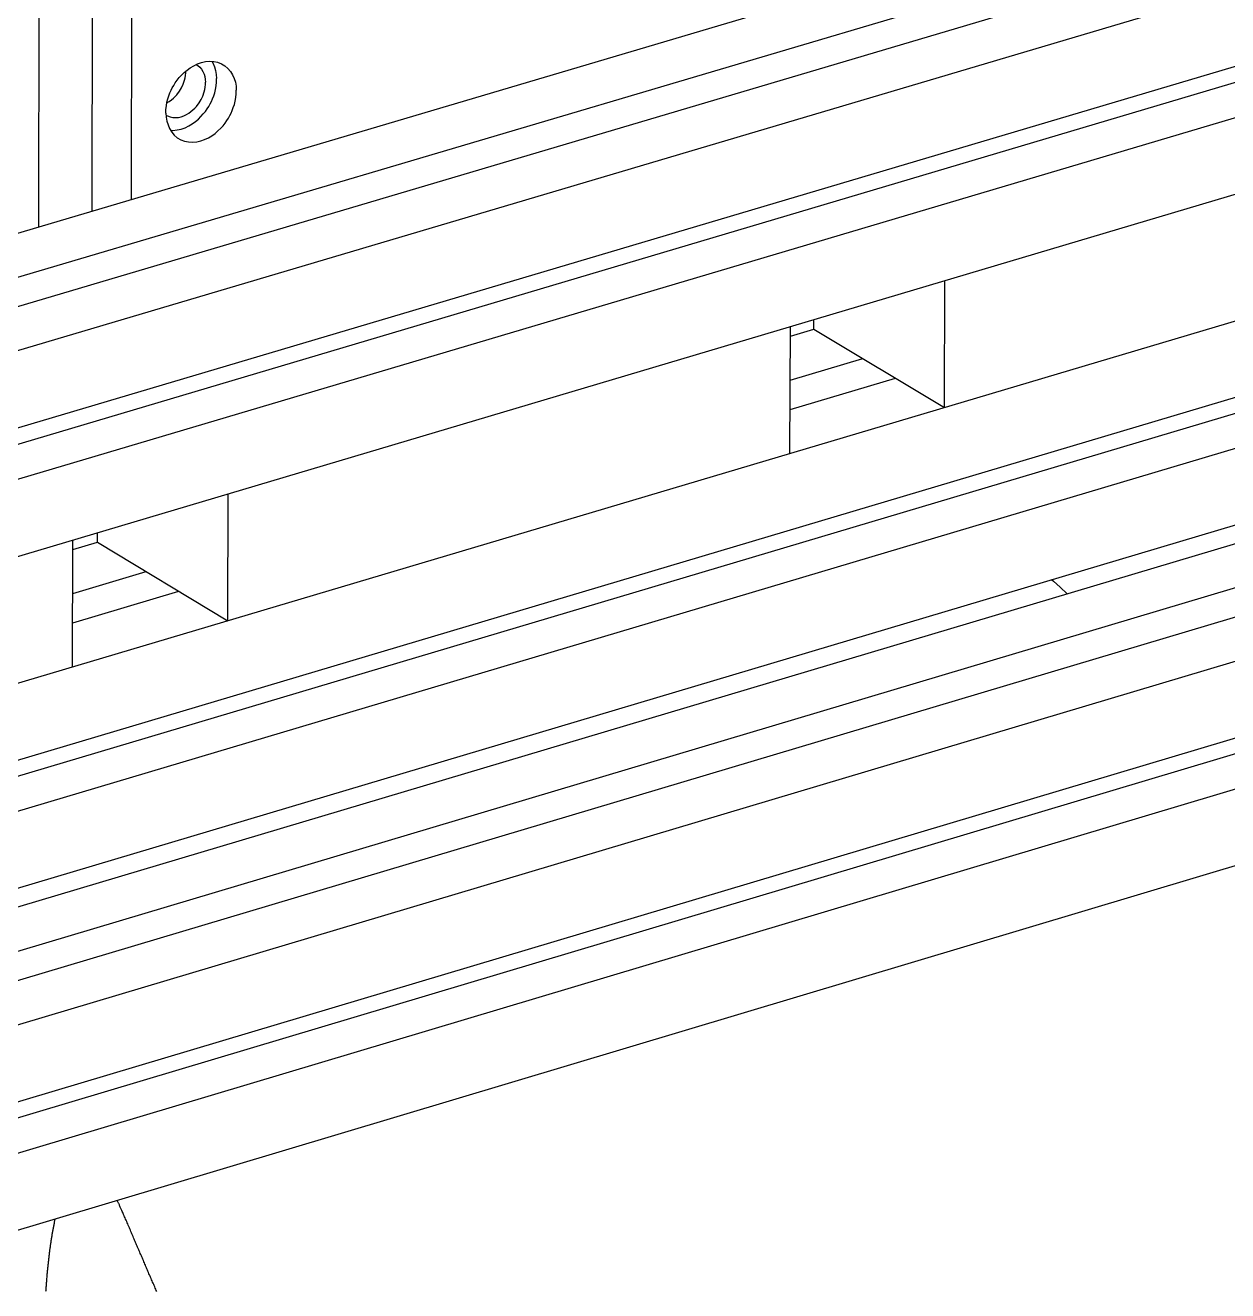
# Model space of a CAD drawing. Header units: millimetres. Extents: x -320 to 323, y -425 to 415.
# Drawn here: x 74.4 to 181.7, y -87.6 to 25.4 of the extents above; entities that cross this region are included whole.
import ezdxf

# ---------------------------------------------------------------- set-up
doc = ezdxf.new("R2010")
doc.units = ezdxf.units.MM
doc.layers.add('SKETCH', color=5, linetype='Continuous')
doc.layers.add('VISIBLE', color=7, linetype='Continuous')

msp = doc.modelspace()

# ---------------------------------------------------------------- linework, layer by layer
at = {"layer": 'SKETCH', "flags": 128}
for points in [[(165.95, -24.11), (166.12, -24.24), (166.73, -24.77), (167.33, -25.37), (167.33, -25.37)], [(86.08, -87.66), (86.04, -87.55), (85.99, -87.45), (85.94, -87.34), (85.9, -87.23), (85.85, -87.12), (85.81, -87.02), (85.76, -86.91), (85.71, -86.8), (85.67, -86.7), (85.62, -86.59), (85.58, -86.48), (85.53, -86.38), (85.49, -86.27), (85.44, -86.16), (85.39, -86.06), (85.35, -85.95), (85.3, -85.84), (85.26, -85.73), (85.21, -85.63), (85.16, -85.52), (85.12, -85.41), (85.07, -85.31), (85.03, -85.2), (84.98, -85.09), (84.93, -84.99), (84.89, -84.88), (84.84, -84.77), (84.8, -84.67), (84.75, -84.56), (84.71, -84.45), (84.66, -84.35), (84.61, -84.24), (84.57, -84.13), (84.52, -84.02), (84.48, -83.92), (84.43, -83.81), (84.38, -83.7), (84.34, -83.6), (84.29, -83.49), (84.25, -83.38), (84.2, -83.28), (84.15, -83.17), (84.11, -83.06), (84.06, -82.96), (84.02, -82.85), (83.97, -82.74), (83.92, -82.63), (83.87, -82.51), (83.83, -82.4), (83.78, -82.29), (83.73, -82.18), (83.68, -82.06), (83.64, -81.95), (83.59, -81.84), (83.54, -81.73), (83.49, -81.62), (83.45, -81.51), (83.4, -81.4), (83.35, -81.29), (83.31, -81.18), (83.26, -81.08), (83.22, -80.98), (83.18, -80.88), (83.13, -80.78), (83.09, -80.68), (83.05, -80.59), (83.01, -80.5), (82.98, -80.43), (82.95, -80.36), (82.92, -80.3), (82.89, -80.23), (82.86, -80.17), (82.83, -80.11), (82.8, -80.04), (82.77, -79.98), (82.75, -79.92), (82.72, -79.86), (82.69, -79.8), (82.66, -79.75), (82.64, -79.69), (82.61, -79.63), (82.58, -79.58), (82.56, -79.52), (82.55, -79.5)], [(77, -81.16), (77, -81.16), (76.99, -81.23), (76.97, -81.3), (76.96, -81.37), (76.94, -81.44), (76.93, -81.51), (76.92, -81.59), (76.9, -81.66), (76.89, -81.73), (76.87, -81.8), (76.86, -81.88), (76.84, -81.95), (76.83, -82.02), (76.82, -82.1), (76.8, -82.17), (76.79, -82.25), (76.77, -82.33), (76.76, -82.4), (76.75, -82.48), (76.73, -82.56), (76.72, -82.63), (76.71, -82.71), (76.7, -82.79), (76.68, -82.87), (76.67, -82.95), (76.66, -83.03), (76.64, -83.11), (76.63, -83.19), (76.62, -83.27), (76.61, -83.36), (76.59, -83.44), (76.58, -83.52), (76.57, -83.6), (76.56, -83.69), (76.55, -83.77), (76.54, -83.86), (76.52, -83.94), (76.51, -84.03), (76.5, -84.11), (76.49, -84.2), (76.48, -84.28), (76.47, -84.37), (76.46, -84.46), (76.45, -84.54), (76.44, -84.63), (76.43, -84.72), (76.42, -84.81), (76.41, -84.9), (76.4, -84.99), (76.39, -85.08), (76.38, -85.17), (76.37, -85.26), (76.36, -85.35), (76.35, -85.44), (76.34, -85.54), (76.33, -85.63), (76.32, -85.72), (76.31, -85.81), (76.3, -85.91), (76.29, -86), (76.28, -86.1), (76.27, -86.19), (76.27, -86.29), (76.26, -86.38), (76.25, -86.48), (76.24, -86.57), (76.23, -86.67), (76.23, -86.77), (76.22, -86.86), (76.21, -86.96), (76.2, -87.06), (76.2, -87.16), (76.19, -87.26), (76.18, -87.36), (76.17, -87.45), (76.17, -87.55), (76.16, -87.65)]]:
    msp.add_lwpolyline(points, dxfattribs=at)
at = {"layer": 'VISIBLE'}
for p, q in [((83.82, 9.82), (84.02, 109.88)), ((80.31, 8.78), (80.5, 108.85)), ((75.55, 7.37), (75.72, 107.44)), ((-16.62, -19.95), (293.39, 71.93)), ((-16.62, -23.89), (297.8, 69.34)), ((-16.62, -26.52), (300.74, 67.61)), ((-16.62, -30.46), (305.15, 65.02)), ((-16.62, -37.37), (305.1, 58.16)), ((-16.62, -38.82), (301.54, 55.67)), ((-16.61, -41.97), (305.07, 53.6)), ((-16.61, -48.88), (305.02, 46.75)), ((-13.28, -59.24), (270.7, 25.29)), ((88.79, 21.37), (89.08, 21.57)), ((89.08, 21.57), (89.39, 21.76)), ((89.39, 21.76), (89.72, 21.92)), ((89.61, 21.86), (89.74, 21.79)), ((89.61, 21.86), (89.74, 21.79)), ((89.72, 21.92), (90.07, 22.04)), ((89.74, 21.79), (89.92, 21.63)), ((89.74, 21.79), (89.74, 21.79)), ((89.92, 21.63), (90.08, 21.44)), ((90.07, 22.04), (90.43, 22.12)), ((90.43, 22.12), (90.8, 22.15)), ((90.8, 22.15), (91.17, 22.13)), ((91.01, 22.14), (91.1, 22)), ((91.1, 22), (91.24, 21.67)), ((91.17, 22.13), (91.52, 22.06)), ((91.17, 22.13), (91.52, 22.06)), ((91.24, 21.67), (91.34, 21.33)), ((91.52, 22.06), (91.86, 21.93)), ((91.52, 22.06), (91.86, 21.93)), ((91.86, 21.93), (92.16, 21.75)), ((91.86, 21.93), (92.16, 21.75)), ((92.16, 21.75), (92.43, 21.52)), ((92.16, 21.75), (92.16, 21.75)), ((92.43, 21.52), (92.66, 21.25)), ((87.74, 20.23), (87.9, 20.46)), ((87.9, 20.46), (88.09, 20.69)), ((88.09, 20.69), (88.29, 20.92)), ((88.29, 20.92), (88.53, 21.15)), ((88.44, 20.1), (88.57, 20.47)), ((88.53, 21.15), (88.79, 21.37)), ((88.57, 20.47), (88.62, 20.67)), ((88.62, 20.67), (88.66, 20.89)), ((88.66, 20.89), (88.68, 21.12)), ((88.68, 21.12), (88.68, 21.28)), ((90.08, 21.44), (90.21, 21.24)), ((90.21, 21.24), (90.31, 21.01)), ((90.31, 21.01), (90.38, 20.78)), ((90.38, 20.78), (90.42, 20.54)), ((90.42, 20.54), (90.44, 20.3)), ((91.34, 21.33), (91.4, 20.98)), ((91.4, 20.98), (91.43, 20.63)), ((91.42, 20.29), (91.43, 20.63)), ((92.66, 21.25), (92.85, 20.95)), ((92.85, 20.95), (92.99, 20.62)), ((92.99, 20.62), (93.1, 20.28)), ((87.16, 19.07), (87.26, 19.33)), ((87.26, 19.33), (87.36, 19.57)), ((87.36, 19.57), (87.47, 19.79)), ((87.47, 19.79), (87.6, 20)), ((87.6, 20), (87.74, 20.23)), ((87.87, 19.17), (88.11, 19.49)), ((88.11, 19.49), (88.29, 19.79)), ((88.29, 19.79), (88.44, 20.1)), ((90.19, 19.05), (90.32, 19.42)), ((90.32, 19.42), (90.37, 19.63)), ((90.37, 19.63), (90.41, 19.84)), ((90.41, 19.84), (90.43, 20.07)), ((90.43, 20.07), (90.44, 20.3)), ((91.17, 19.07), (91.26, 19.34)), ((91.26, 19.34), (91.33, 19.64)), ((91.33, 19.64), (91.39, 19.96)), ((91.39, 19.96), (91.42, 20.29)), ((93.1, 20.28), (93.16, 19.93)), ((93.14, 18.91), (93.18, 19.24)), ((93.16, 19.93), (93.18, 19.58)), ((93.18, 19.24), (93.18, 19.58)), ((-13.27, -66.11), (270.66, 18.47)), ((86.91, 17.85), (86.94, 18.18)), ((86.94, 18.18), (86.99, 18.49)), ((86.99, 18.49), (87.07, 18.79)), ((86.99, 18.44), (87.2, 18.57)), ((87.07, 18.79), (87.16, 19.07)), ((87.2, 18.57), (87.39, 18.71)), ((87.39, 18.71), (87.57, 18.86)), ((87.57, 18.86), (87.73, 19.01)), ((87.73, 19.01), (87.87, 19.17)), ((89.48, 17.97), (89.63, 18.12)), ((89.63, 18.12), (89.86, 18.44)), ((89.86, 18.44), (90.04, 18.74)), ((90.04, 18.74), (90.19, 19.05)), ((90.59, 17.91), (90.73, 18.13)), ((90.73, 18.13), (90.85, 18.35)), ((90.85, 18.35), (90.97, 18.57)), ((90.97, 18.57), (91.07, 18.81)), ((91.07, 18.81), (91.17, 19.07)), ((92.92, 18.02), (93.01, 18.29)), ((93.01, 18.29), (93.09, 18.59)), ((93.09, 18.59), (93.14, 18.91)), ((86.9, 17.51), (86.91, 17.85)), ((86.9, 17.51), (86.92, 17.16)), ((86.91, 17.35), (87.05, 17.27)), ((86.92, 17.16), (86.99, 16.81)), ((87.05, 17.27), (87.28, 17.18)), ((87.28, 17.18), (87.52, 17.13)), ((87.52, 17.13), (87.77, 17.12)), ((87.77, 17.12), (88.02, 17.14)), ((88.02, 17.14), (88.27, 17.2)), ((88.27, 17.2), (88.51, 17.28)), ((88.51, 17.28), (88.74, 17.39)), ((88.74, 17.39), (88.95, 17.52)), ((88.95, 17.52), (89.14, 17.66)), ((89.14, 17.66), (89.32, 17.81)), ((89.32, 17.81), (89.48, 17.97)), ((89.54, 16.77), (89.8, 16.99)), ((89.8, 16.99), (90.03, 17.21)), ((90.03, 17.21), (90.24, 17.45)), ((90.24, 17.45), (90.43, 17.68)), ((90.43, 17.68), (90.59, 17.91)), ((92.34, 16.86), (92.48, 17.08)), ((92.48, 17.08), (92.61, 17.3)), ((92.61, 17.3), (92.72, 17.52)), ((92.72, 17.52), (92.83, 17.76)), ((92.83, 17.76), (92.92, 18.02)), ((-16.6, -68.53), (267.12, 16)), ((86.99, 16.81), (87.09, 16.47)), ((87.09, 16.47), (87.23, 16.14)), ((87.23, 16.14), (87.42, 15.83)), ((87.32, 15.99), (87.53, 15.98)), ((87.42, 15.83), (87.65, 15.56)), ((87.53, 15.98), (87.9, 16.02)), ((87.9, 16.02), (88.26, 16.1)), ((88.26, 16.1), (88.61, 16.22)), ((88.61, 16.22), (88.94, 16.38)), ((88.94, 16.38), (89.25, 16.56)), ((89.25, 16.56), (89.54, 16.77)), ((91.29, 15.72), (91.55, 15.94)), ((91.55, 15.94), (91.79, 16.17)), ((91.79, 16.17), (92, 16.4)), ((92, 16.4), (92.18, 16.63)), ((92.18, 16.63), (92.34, 16.86)), ((87.65, 15.56), (87.92, 15.33)), ((87.65, 15.56), (87.92, 15.33)), ((87.92, 15.33), (87.92, 15.33)), ((87.92, 15.33), (88.23, 15.15)), ((88.23, 15.15), (88.56, 15.02)), ((88.56, 15.02), (88.91, 14.95)), ((88.91, 14.95), (89.28, 14.93)), ((89.28, 14.93), (89.65, 14.97)), ((89.65, 14.97), (90.01, 15.05)), ((90.01, 15.05), (90.36, 15.17)), ((90.36, 15.17), (90.69, 15.33)), ((90.69, 15.33), (91.01, 15.51)), ((91.01, 15.51), (91.29, 15.72)), ((-16.6, -71.69), (270.63, 13.92)), ((-16.6, -80.24), (292.98, 12.11)), ((-16.6, -84.2), (297.38, 9.5)), ((-16.6, -86.84), (300.32, 7.77)), ((-16.6, -78.55), (270.58, 7.1)), ((-16.6, -90.8), (304.73, 5.16)), ((156.4, -8.74), (156.44, 2.57)), ((144.74, -1.77), (144.74, -0.91)), ((-16.59, -97.69), (304.68, -1.68)), ((142.6, -12.84), (142.64, -1.53)), ((142.64, -2.39), (144.74, -1.77)), ((144.74, -1.77), (156.4, -8.74)), ((-16.59, -99.11), (301.12, -4.14)), ((142.63, -6.31), (149.11, -4.38)), ((-16.59, -102.28), (304.65, -6.23)), ((142.62, -8.92), (152.02, -6.12)), ((-16.59, -109.17), (304.6, -13.06)), ((142.6, -12.84), (142.6, -12.84)), ((92.42, -27.78), (92.45, -16.45)), ((80.79, -20.78), (80.79, -19.92)), ((78.57, -31.9), (78.59, -20.57)), ((78.59, -21.43), (80.79, -20.78)), ((80.79, -20.78), (92.42, -27.78)), ((78.59, -25.36), (85.15, -23.4)), ((78.58, -27.97), (88.06, -25.15)), ((78.57, -31.9), (78.57, -31.9))]:
    msp.add_line(p, q, dxfattribs=at)

doc.saveas('drawing.dxf')
